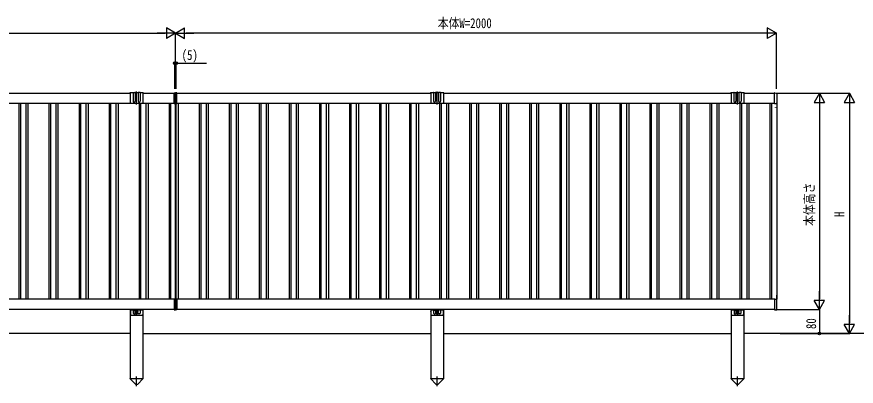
# Model space of a CAD drawing. Units: millimetres, scale not verified. Extents: x -4205 to 4205, y -2970 to 2970.
# Drawn here: x 6 to 2800, y -306 to 924 of the extents above; entities that cross this region are included whole.
import ezdxf
from ezdxf.enums import TextEntityAlignment as Align

# ---------------------------------------------------------------- set-up
doc = ezdxf.new("R2010")
doc.units = ezdxf.units.MM
doc.header["$LTSCALE"] = 16
doc.layers.add('0-3_YKK_A1', color=4, linetype='Continuous')
doc.layers.add('0-4_YKK_D', color=6, linetype='Continuous')
doc.styles.add('ＭＳ ゴシック', font='')
doc.styles.get('ＭＳ ゴシック').set_extended_font_data('MS Gothic')

msp = doc.modelspace()

# ---------------------------------------------------------------- linework, layer by layer
at = {"layer": '0-3_YKK_A1'}
for p, q in [((393, 670.72), (384, 670.72)), ((384, 670.72), (384, 637.71)), ((393, 670.72), (393, 642.71)), ((394, 671.72), (399, 671.72)), ((410, 670.72), (400, 670.72)), ((400, 670.72), (400, 642.71)), ((405, 631.64), (405, 675.42)), ((410, 670.72), (410, 642.71)), ((416, 671.72), (411, 671.72)), ((426, 670.72), (417, 670.72)), ((417, 670.72), (417, 642.71)), ((426, 670.72), (426, 637.71)), ((1393, 670.72), (1384, 670.72)), ((1384, 670.72), (1384, 637.71)), ((1393, 670.72), (1393, 642.71)), ((1394, 671.72), (1399, 671.72)), ((1410, 670.72), (1400, 670.72)), ((1400, 670.72), (1400, 642.71)), ((1405, 631.64), (1405, 675.42)), ((1410, 670.72), (1410, 642.71)), ((1416, 671.72), (1411, 671.72)), ((1426, 670.72), (1417, 670.72)), ((1417, 670.72), (1417, 642.71)), ((1426, 670.72), (1426, 637.71)), ((2393, 670.72), (2384, 670.72)), ((2384, 670.72), (2384, 637.71)), ((2393, 670.72), (2393, 642.71)), ((2394, 671.72), (2399, 671.72)), ((2410, 670.72), (2400, 670.72)), ((2400, 670.72), (2400, 642.71)), ((2405, 631.64), (2405, 675.42)), ((2410, 670.72), (2410, 642.71)), ((2416, 671.72), (2411, 671.72)), ((2426, 670.72), (2417, 670.72)), ((2417, 670.72), (2417, 642.71)), ((2426, 670.72), (2426, 637.71)), ((-444.5, 669.22), (384, 669.22)), ((426, 669.22), (530, 669.22)), ((530, 669.16), (530, 669.95)), ((530, 635.92), (530, 669.16)), ((530.19, 670.15), (534.5, 670.42)), ((534.5, 670.42), (534.5, 669.42)), ((538.81, 670.15), (534.5, 670.42)), ((534.5, 635.92), (534.5, 669.42)), ((539, 669.16), (539, 669.95)), ((539, 669.22), (1384, 669.22)), ((539, 635.92), (539, 669.16)), ((1426, 669.22), (2384, 669.22)), ((2426, 669.22), (2528.5, 669.22)), ((2528.5, 669.42), (2528.5, 670.1)), ((2528.5, 635.92), (2528.5, 669.42)), ((2528.82, 670.4), (2535.56, 669.99)), ((2536.5, 668.99), (2536.5, 636.35)), ((530, 635.22), (-1459.5, 635.22)), ((13.2, 635.22), (13.2, -16.78)), ((18.2, 635.22), (18.2, -16.78)), ((36, 635.22), (36, -16.78)), ((43.2, 635.22), (43.2, -16.78)), ((113.2, 635.22), (113.2, -16.78)), ((118.2, 635.22), (118.2, -16.78)), ((136, 635.22), (136, -16.78)), ((143.2, 635.22), (143.2, -16.78)), ((213.2, 635.22), (213.2, -16.78)), ((218.2, 635.22), (218.2, -16.78)), ((236, 635.22), (236, -16.78)), ((243.2, 635.22), (243.2, -16.78)), ((313.2, 635.22), (313.2, -16.78)), ((318.2, 635.22), (318.2, -16.78)), ((336, 635.22), (336, -16.78)), ((343.2, 635.22), (343.2, -16.78)), ((386, 635.71), (404.29, 635.71)), ((405.71, 635.71), (424, 635.71)), ((413.2, 635.22), (413.2, -16.78)), ((418.2, 635.22), (418.2, -16.78)), ((436, 635.22), (436, -16.78)), ((443.2, 635.22), (443.2, -16.78)), ((513.2, 635.22), (513.2, -16.78)), ((518.2, 635.22), (518.2, -16.78)), ((530, 635.12), (530, 635.92)), ((534.5, 634.92), (530.56, 634.92)), ((533, 634.92), (533, -16.48)), ((534.5, 635.92), (534.5, 634.92)), ((534.5, 634.92), (538.44, 634.92)), ((536, 634.92), (536, -16.48)), ((539, 635.12), (539, 635.92)), ((2528.5, 635.22), (539, 635.22)), ((543.2, 635.22), (543.2, -16.78)), ((613.2, 635.22), (613.2, -16.78)), ((618.2, 635.22), (618.2, -16.78)), ((636, 635.22), (636, -16.78)), ((643.2, 635.22), (643.2, -16.78)), ((713.2, 635.22), (713.2, -16.78)), ((718.2, 635.22), (718.2, -16.78)), ((736, 635.22), (736, -16.78)), ((743.2, 635.22), (743.2, -16.78)), ((813.2, 635.22), (813.2, -16.78)), ((818.2, 635.22), (818.2, -16.78)), ((836, 635.22), (836, -16.78)), ((843.2, 635.22), (843.2, -16.78)), ((913.2, 635.22), (913.2, -16.78)), ((918.2, 635.22), (918.2, -16.78)), ((936, 635.22), (936, -16.78)), ((943.2, 635.22), (943.2, -16.78)), ((1013.2, 635.22), (1013.2, -16.78)), ((1018.2, 635.22), (1018.2, -16.78)), ((1036, 635.22), (1036, -16.78)), ((1043.2, 635.22), (1043.2, -16.78)), ((1113.2, 635.22), (1113.2, -16.78)), ((1118.2, 635.22), (1118.2, -16.78)), ((1136, 635.22), (1136, -16.78)), ((1143.2, 635.22), (1143.2, -16.78)), ((1213.2, 635.22), (1213.2, -16.78)), ((1218.2, 635.22), (1218.2, -16.78)), ((1236, 635.22), (1236, -16.78)), ((1243.2, 635.22), (1243.2, -16.78)), ((1313.2, 635.22), (1313.2, -16.78)), ((1318.2, 635.22), (1318.2, -16.78)), ((1336, 635.22), (1336, -16.78)), ((1343.2, 635.22), (1343.2, -16.78)), ((1386, 635.71), (1404.29, 635.71)), ((1405.71, 635.71), (1424, 635.71)), ((1413.2, 635.22), (1413.2, -16.78)), ((1418.2, 635.22), (1418.2, -16.78)), ((1436, 635.22), (1436, -16.78)), ((1443.2, 635.22), (1443.2, -16.78)), ((1513.2, 635.22), (1513.2, -16.78)), ((1518.2, 635.22), (1518.2, -16.78)), ((1536, 635.22), (1536, -16.78)), ((1543.2, 635.22), (1543.2, -16.78)), ((1613.2, 635.22), (1613.2, -16.78)), ((1618.2, 635.22), (1618.2, -16.78)), ((1636, 635.22), (1636, -16.78)), ((1643.2, 635.22), (1643.2, -16.78)), ((1713.2, 635.22), (1713.2, -16.78)), ((1718.2, 635.22), (1718.2, -16.78)), ((1736, 635.22), (1736, -16.78)), ((1743.2, 635.22), (1743.2, -16.78)), ((1813.2, 635.22), (1813.2, -16.78)), ((1818.2, 635.22), (1818.2, -16.78)), ((1836, 635.22), (1836, -16.78)), ((1843.2, 635.22), (1843.2, -16.78)), ((1913.2, 635.22), (1913.2, -16.78)), ((1918.2, 635.22), (1918.2, -16.78)), ((1936, 635.22), (1936, -16.78)), ((1943.2, 635.22), (1943.2, -16.78)), ((2013.2, 635.22), (2013.2, -16.78)), ((2018.2, 635.22), (2018.2, -16.78)), ((2036, 635.22), (2036, -16.78)), ((2043.2, 635.22), (2043.2, -16.78)), ((2113.2, 635.22), (2113.2, -16.78)), ((2118.2, 635.22), (2118.2, -16.78)), ((2136, 635.22), (2136, -16.78)), ((2143.2, 635.22), (2143.2, -16.78)), ((2213.2, 635.22), (2213.2, -16.78)), ((2218.2, 635.22), (2218.2, -16.78)), ((2236, 635.22), (2236, -16.78)), ((2243.2, 635.22), (2243.2, -16.78)), ((2313.2, 635.22), (2313.2, -16.78)), ((2318.2, 635.22), (2318.2, -16.78)), ((2336, 635.22), (2336, -16.78)), ((2343.2, 635.22), (2343.2, -16.78)), ((2386, 635.71), (2404.29, 635.71)), ((2405.71, 635.71), (2424, 635.71)), ((2413.2, 635.22), (2413.2, -16.78)), ((2418.2, 635.22), (2418.2, -16.78)), ((2436, 635.22), (2436, -16.78)), ((2443.2, 635.22), (2443.2, -16.78)), ((2513.2, 635.22), (2513.2, -16.78)), ((2518.2, 635.22), (2518.2, -16.78)), ((2528.5, 635.24), (2528.5, 635.92)), ((2528.82, 634.94), (2535.56, 635.35)), ((2532, 620.98), (2532, 621.36)), ((2536, 635.22), (2533.48, 635.22)), ((2536, 635.22), (2536, -16.78)), ((2536.5, 636.35), (2536.5, 623.07)), ((2536.5, 623.07), (2536.5, 622.08)), ((530, -16.78), (-1459.5, -16.78)), ((530, -16.68), (530, -17.48)), ((530, -17.48), (530, -50.72)), ((534.5, -16.48), (530.56, -16.48)), ((534.5, -16.48), (538.44, -16.48)), ((534.5, -17.48), (534.5, -16.48)), ((534.5, -17.48), (534.5, -50.98)), ((539, -16.68), (539, -17.48)), ((2528.5, -16.78), (539, -16.78)), ((539, -17.48), (539, -50.72)), ((2528.5, -16.8), (2528.5, -17.48)), ((2528.5, -17.48), (2528.5, -50.98)), ((2528.82, -16.5), (2535.56, -16.91)), ((2536, -16.78), (2533.41, -16.78)), ((2536.5, -4.63), (2536.5, -3.64)), ((2536.5, -17.91), (2536.5, -4.63)), ((2536.5, -50.55), (2536.5, -17.91)), ((530, -50.78), (-1459.5, -50.78)), ((384, -50.78), (384, -280.78)), ((384.5, -50.78), (384.5, -56.82)), ((384.5, -52.28), (393.5, -52.28)), ((393.5, -50.78), (393.5, -62.78)), ((394.5, -53.28), (399.5, -53.28)), ((400.5, -62.78), (400.5, -50.78)), ((400.5, -52.28), (409.5, -52.28)), ((405, -63.33), (405, -54.23)), ((409.5, -62.78), (409.5, -50.78)), ((415.5, -53.28), (410.5, -53.28)), ((416.5, -50.78), (416.5, -62.78)), ((416.5, -52.28), (425.5, -52.28)), ((425.5, -50.78), (425.5, -56.82)), ((426, -50.78), (426, -280.78)), ((530, -50.72), (530, -51.51)), ((530.19, -51.71), (534.5, -51.98)), ((534.5, -51.98), (534.5, -50.98)), ((538.81, -51.71), (534.5, -51.98)), ((539, -50.72), (539, -51.51)), ((2528.5, -50.78), (539, -50.78)), ((1384, -50.78), (1384, -280.78)), ((1384.5, -50.78), (1384.5, -56.82)), ((1384.5, -52.28), (1393.5, -52.28)), ((1393.5, -50.78), (1393.5, -62.78)), ((1394.5, -53.28), (1399.5, -53.28)), ((1400.5, -62.78), (1400.5, -50.78)), ((1400.5, -52.28), (1409.5, -52.28)), ((1405, -63.33), (1405, -54.23)), ((1409.5, -62.78), (1409.5, -50.78)), ((1415.5, -53.28), (1410.5, -53.28)), ((1416.5, -50.78), (1416.5, -62.78)), ((1416.5, -52.28), (1425.5, -52.28)), ((1425.5, -50.78), (1425.5, -56.82)), ((1426, -50.78), (1426, -280.78)), ((2384, -50.78), (2384, -280.78)), ((2384.5, -50.78), (2384.5, -56.82)), ((2384.5, -52.28), (2393.5, -52.28)), ((2393.5, -50.78), (2393.5, -62.78)), ((2394.5, -53.28), (2399.5, -53.28)), ((2400.5, -62.78), (2400.5, -50.78)), ((2400.5, -52.28), (2409.5, -52.28)), ((2405, -63.33), (2405, -54.23)), ((2409.5, -62.78), (2409.5, -50.78)), ((2415.5, -53.28), (2410.5, -53.28)), ((2416.5, -50.78), (2416.5, -62.78)), ((2416.5, -52.28), (2425.5, -52.28)), ((2425.5, -50.78), (2425.5, -56.82)), ((2426, -50.78), (2426, -280.78)), ((2528.5, -50.98), (2528.5, -51.66)), ((2528.82, -51.96), (2535.56, -51.55)), ((384.5, -57.74), (384.5, -67.78)), ((386.5, -69.78), (423.5, -69.78)), ((395.5, -64.78), (398.5, -64.78)), ((400.45, -58.78), (409.55, -58.78)), ((402.93, -58.43), (402.93, -59.13)), ((402.93, -58.43), (404.15, -58.43)), ((402.93, -59.13), (404.15, -59.13)), ((404.65, -56.7), (405.35, -56.7)), ((404.65, -56.7), (404.65, -57.93)), ((404.65, -59.63), (404.65, -60.85)), ((404.65, -60.85), (405.35, -60.85)), ((405.35, -56.7), (405.35, -57.93)), ((405.35, -59.63), (405.35, -60.85)), ((405.85, -58.43), (407.08, -58.43)), ((405.85, -59.13), (407.08, -59.13)), ((407.08, -58.43), (407.08, -59.13)), ((414.5, -64.78), (411.5, -64.78)), ((425.5, -57.74), (425.5, -67.78)), ((1384.5, -57.74), (1384.5, -67.78)), ((1386.5, -69.78), (1423.5, -69.78)), ((1395.5, -64.78), (1398.5, -64.78)), ((1400.45, -58.78), (1409.55, -58.78)), ((1402.93, -58.43), (1402.93, -59.13)), ((1402.93, -58.43), (1404.15, -58.43)), ((1402.93, -59.13), (1404.15, -59.13)), ((1404.65, -56.7), (1405.35, -56.7)), ((1404.65, -56.7), (1404.65, -57.93)), ((1404.65, -59.63), (1404.65, -60.85)), ((1404.65, -60.85), (1405.35, -60.85)), ((1405.35, -56.7), (1405.35, -57.93)), ((1405.35, -59.63), (1405.35, -60.85)), ((1405.85, -58.43), (1407.08, -58.43)), ((1405.85, -59.13), (1407.08, -59.13)), ((1407.08, -58.43), (1407.08, -59.13)), ((1414.5, -64.78), (1411.5, -64.78)), ((1425.5, -57.74), (1425.5, -67.78)), ((2384.5, -57.74), (2384.5, -67.78)), ((2386.5, -69.78), (2423.5, -69.78)), ((2395.5, -64.78), (2398.5, -64.78)), ((2400.45, -58.78), (2409.55, -58.78)), ((2402.93, -58.43), (2402.93, -59.13)), ((2402.93, -58.43), (2404.15, -58.43)), ((2402.93, -59.13), (2404.15, -59.13)), ((2404.65, -56.7), (2405.35, -56.7)), ((2404.65, -56.7), (2404.65, -57.93)), ((2404.65, -59.63), (2404.65, -60.85)), ((2404.65, -60.85), (2405.35, -60.85)), ((2405.35, -56.7), (2405.35, -57.93)), ((2405.35, -59.63), (2405.35, -60.85)), ((2405.85, -58.43), (2407.08, -58.43)), ((2405.85, -59.13), (2407.08, -59.13)), ((2407.08, -58.43), (2407.08, -59.13)), ((2414.5, -64.78), (2411.5, -64.78)), ((2425.5, -57.74), (2425.5, -67.78)), ((384, -131.27), (-444.5, -131.27)), ((426, -130.78), (1384, -130.78)), ((1426, -130.78), (2384, -130.78)), ((3204.06, -130.78), (2426, -130.78)), ((405, -306.29), (405, -273.81)), ((1405, -306.29), (1405, -273.81)), ((2405, -306.29), (2405, -273.81)), ((383.8, -281.78), (383.8, -280.78)), ((383.8, -280.78), (426.2, -280.78)), ((383.8, -281.78), (401.48, -299.33)), ((426.2, -281.78), (408.52, -299.33)), ((426.2, -280.78), (426.2, -281.78)), ((1383.8, -281.78), (1383.8, -280.78)), ((1383.8, -280.78), (1426.2, -280.78)), ((1383.8, -281.78), (1401.48, -299.33)), ((1426.2, -281.78), (1408.52, -299.33)), ((1426.2, -280.78), (1426.2, -281.78)), ((2383.8, -281.78), (2383.8, -280.78)), ((2383.8, -280.78), (2426.2, -280.78)), ((2383.8, -281.78), (2401.48, -299.33)), ((2426.2, -281.78), (2408.52, -299.33)), ((2426.2, -280.78), (2426.2, -281.78))]:
    msp.add_line(p, q, dxfattribs=at)
for centre, radius in [((405, -58.78), 4.25), ((1405, -58.78), 4.25), ((2405, -58.78), 4.25), ((405, -65.78), 1.65), ((1405, -65.78), 1.65), ((2405, -65.78), 1.65)]:
    msp.add_circle(centre, radius, dxfattribs=at)
for centre, radius, start, end in [((384, 668.72), 2, 90, 165.52249), ((394, 670.72), 1, 90, 180), ((399, 670.72), 1, 0, 90), ((411, 670.72), 1, 90, 180), ((416, 670.72), 1, 0, 90), ((426, 668.72), 2, 14.47751, 90), ((1384, 668.72), 2, 90, 165.52249), ((1394, 670.72), 1, 90, 180), ((1399, 670.72), 1, 0, 90), ((1411, 670.72), 1, 90, 180), ((1416, 670.72), 1, 0, 90), ((1426, 668.72), 2, 14.47751, 90), ((2384, 668.72), 2, 90, 165.52249), ((2394, 670.72), 1, 90, 180), ((2399, 670.72), 1, 0, 90), ((2411, 670.72), 1, 90, 180), ((2416, 670.72), 1, 0, 90), ((2426, 668.72), 2, 14.47751, 90), ((396.5, 642.71), 3.5, 180, 0), ((413.5, 642.71), 3.5, 180, 0), ((530.2, 669.95), 0.2, 93.5, 180), ((538.8, 669.95), 0.2, 0, 86.5), ((1396.5, 642.71), 3.5, 180, 0), ((1413.5, 642.71), 3.5, 180, 0), ((2396.5, 642.71), 3.5, 180, 0), ((2413.5, 642.71), 3.5, 180, 0), ((2528.8, 670.1), 0.3, 86.5, 180), ((2535.5, 668.99), 1, 0, 86.5), ((386, 637.71), 2, 180, 270), ((405, 635.01), 1, 44.427, 135.573), ((424, 637.71), 2, 270, 0), ((530.2, 635.12), 0.202, 179.93968, 269.38321), ((538.8, 635.12), 0.202, 270.61679, 0.06032), ((1386, 637.71), 2, 180, 270), ((1405, 635.01), 1, 44.427, 135.573), ((1424, 637.71), 2, 270, 0), ((2386, 637.71), 2, 180, 270), ((2405, 635.01), 1, 44.427, 135.573), ((2424, 637.71), 2, 270, 0), ((2528.8, 635.24), 0.3, 180, 273.5), ((2535.5, 636.35), 1, 273.5, 0), ((2535.5, 622.08), 1, 299.93477, 0.15594), ((530.2, -16.68), 0.202, 90.61679, 180.06032), ((538.8, -16.68), 0.202, 359.93968, 89.38321), ((2528.8, -16.8), 0.3, 86.5, 180), ((2535.5, -17.91), 1, 0, 86.5), ((2535.5, -3.64), 1, 359.84406, 60.06523), ((394.5, -52.28), 1, 180, 270), ((399.5, -52.28), 1, 270, 0), ((410.5, -52.28), 1, 180, 270), ((415.5, -52.28), 1, 270, 0), ((530.2, -51.51), 0.2, 180, 266.5), ((538.8, -51.51), 0.2, 273.5, 0), ((1394.5, -52.28), 1, 180, 270), ((1399.5, -52.28), 1, 270, 0), ((1410.5, -52.28), 1, 180, 270), ((1415.5, -52.28), 1, 270, 0), ((2394.5, -52.28), 1, 180, 270), ((2399.5, -52.28), 1, 270, 0), ((2410.5, -52.28), 1, 180, 270), ((2415.5, -52.28), 1, 270, 0), ((2528.8, -51.66), 0.3, 180, 273.5), ((2535.5, -50.55), 1, 273.5, 360), ((384.3, -57.28), 0.5, 293.57818, 66.42182), ((386.5, -67.78), 2, 180, 270), ((395.5, -62.78), 2, 180, 270), ((398.5, -62.78), 2, 270, 0), ((404.15, -57.93), 0.5, 270, 0), ((404.15, -59.63), 0.5, 0, 90), ((405.85, -57.93), 0.5, 180, 270), ((405.85, -59.63), 0.5, 90, 180), ((411.5, -62.78), 2, 180, 270), ((414.5, -62.78), 2, 270, 0), ((423.5, -67.78), 2, 270, 0), ((425.7, -57.28), 0.5, 113.57818, 246.42182), ((1384.3, -57.28), 0.5, 293.57818, 66.42182), ((1386.5, -67.78), 2, 180, 270), ((1395.5, -62.78), 2, 180, 270), ((1398.5, -62.78), 2, 270, 0), ((1404.15, -57.93), 0.5, 270, 0), ((1404.15, -59.63), 0.5, 0, 90), ((1405.85, -57.93), 0.5, 180, 270), ((1405.85, -59.63), 0.5, 90, 180), ((1411.5, -62.78), 2, 180, 270), ((1414.5, -62.78), 2, 270, 0), ((1423.5, -67.78), 2, 270, 0), ((1425.7, -57.28), 0.5, 113.57818, 246.42182), ((2384.3, -57.28), 0.5, 293.57818, 66.42182), ((2386.5, -67.78), 2, 180, 270), ((2395.5, -62.78), 2, 180, 270), ((2398.5, -62.78), 2, 270, 0), ((2404.15, -57.93), 0.5, 270, 0), ((2404.15, -59.63), 0.5, 0, 90), ((2405.85, -57.93), 0.5, 180, 270), ((2405.85, -59.63), 0.5, 90, 180), ((2411.5, -62.78), 2, 180, 270), ((2414.5, -62.78), 2, 270, 0), ((2423.5, -67.78), 2, 270, 0), ((2425.7, -57.28), 0.5, 113.57818, 246.42182), ((405, -295.78), 5, 225.20979, 314.79021), ((1405, -295.78), 5, 225.20979, 314.79021), ((2405, -295.78), 5, 225.20979, 314.79021)]:
    msp.add_arc(centre, radius, start, end, dxfattribs=at)
for centre, start_param, end_param in [((530.56, 635.92), 4.6587856, 4.712389), ((538.44, 635.92), 4.712389, 4.7659923), ((530.56, -17.48), 1.5707963, 1.6243997), ((538.44, -17.48), 1.517193, 1.5707963)]:
    msp.add_ellipse(centre, major_axis=(6.74, 0), ratio=0.148374, start_param=start_param, end_param=end_param, dxfattribs=at)
at = {"layer": '0-4_YKK_D'}
for p, q in [((-1430.5, 869.22), (499.5, 869.22)), ((534.5, 869.22), (473.88, 869.22)), ((534.5, 869.22), (504.19, 886.72)), ((504.19, 886.72), (504.19, 851.72)), ((534.5, 869.22), (504.19, 851.72)), ((534.5, 869.22), (564.81, 886.72)), ((534.5, 684.22), (534.5, 870.22)), ((534.5, 684.22), (534.5, 870.22)), ((534.5, 869.22), (564.81, 851.72)), ((534.5, 869.22), (595.12, 869.22)), ((564.81, 851.72), (564.81, 886.72)), ((2499.5, 869.22), (569.5, 869.22)), ((2534.5, 869.22), (2473.88, 869.22)), ((2534.5, 869.22), (2504.19, 886.72)), ((2504.19, 886.72), (2504.19, 851.72)), ((2534.5, 869.22), (2504.19, 851.72)), ((2534.5, 684.22), (2534.5, 870.22)), ((532, 684.22), (532, 770.22)), ((537, 684.22), (537, 770.22)), ((2533, 669.22), (2678.5, 669.22)), ((2533, 669.22), (2778.5, 669.22)), ((2677.5, 669.22), (2660, 638.91)), ((2677.5, 669.22), (2695, 638.91)), ((2677.5, 669.22), (2677.5, 608.6)), ((2777.5, 669.22), (2760, 638.91)), ((2777.5, 669.22), (2795, 638.91)), ((2777.5, 669.22), (2777.5, 608.6)), ((2660, 638.91), (2695, 638.91)), ((2677.5, 634.22), (2677.5, -15.78)), ((2760, 638.91), (2795, 638.91)), ((2777.5, 634.22), (2777.5, -95.78)), ((2677.5, -50.78), (2677.5, 9.84)), ((2677.5, -50.78), (2660, -20.47)), ((2695, -20.47), (2660, -20.47)), ((2677.5, -50.78), (2695, -20.47)), ((2533, -50.78), (2678.5, -50.78)), ((2547, -50.78), (2678.5, -50.78)), ((2677.5, -50.78), (2677.5, -130.78)), ((2777.5, -130.78), (2777.5, -70.16)), ((2777.5, -130.78), (2760, -100.47)), ((2795, -100.47), (2760, -100.47)), ((2777.5, -130.78), (2795, -100.47)), ((2547, -130.78), (2678.5, -130.78)), ((2548, -130.78), (2778.5, -130.78))]:
    msp.add_line(p, q, dxfattribs=at)
msp.add_lwpolyline([(532, 769.22), (537, 769.22), (637.6, 769.22)], dxfattribs=at)
for centre in [(532, 769.22), (537, 769.22), (2677.5, -130.78)]:
    msp.add_circle(centre, 4.25, dxfattribs=at)

# ---------------------------------------------------------------- texts
at = {"layer": '0-4_YKK_D', "style": 'ＭＳ ゴシック', "width": 0.8}
for s, p in [('本体W=2000', (1407.3, 876.22)), ('(5)', (555, 770.22))]:
    msp.add_text(s, height=32.99, dxfattribs=at).set_placement(p, align=Align.BOTTOM_LEFT)
for s, p in [('本体高さ', (2670.5, 227.62)), ('H', (2770.5, 257.22)), ('80', (2676.5, -115.88))]:
    msp.add_text(s, height=32.99, rotation=90, dxfattribs=at).set_placement(p, align=Align.BOTTOM_LEFT)

doc.saveas('drawing.dxf')
